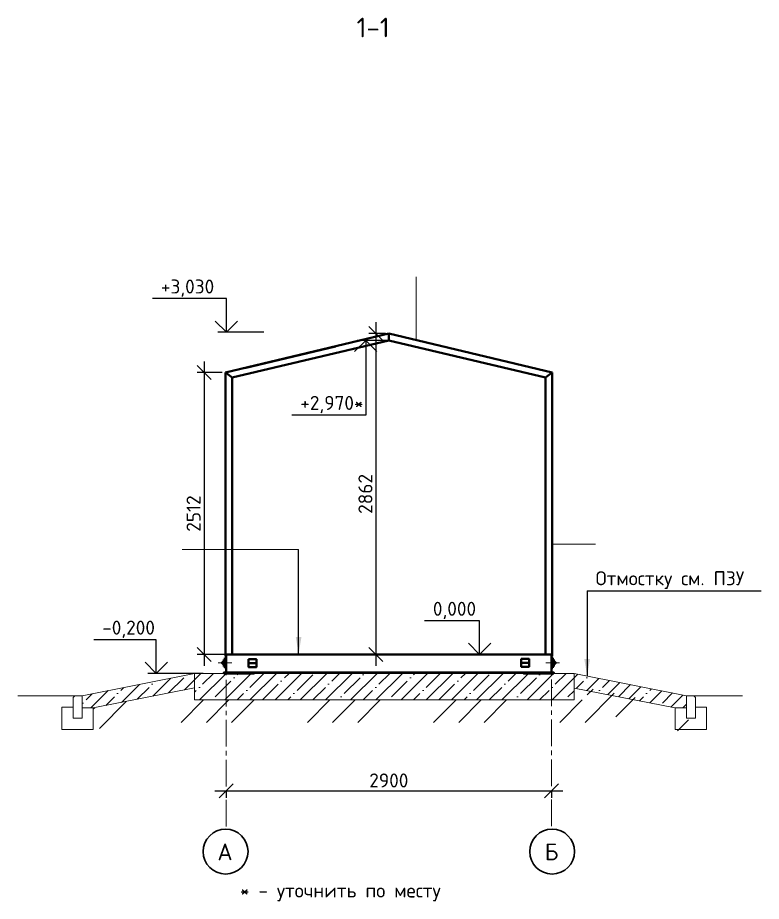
# Model space of a CAD drawing. Header units: millimetres. Extents: x 3795014 to 4300160, y 3869364 to 4016788.
# Drawn here: x 3873667 to 3886921, y 3984841 to 4000592 of the extents above; entities that cross this region are included whole.
import ezdxf
from ezdxf.enums import TextEntityAlignment as Align

# ---------------------------------------------------------------- set-up
doc = ezdxf.new("R2010")
doc.units = ezdxf.units.MM
for name, pattern in [('K5LT_AXLED', [19.5, 15, -1.5, 1.5, -1.5]), ('K5LT_BASIC', [0]), ('осевая2', [28.575, 19.05, -3.175, 3.175, -3.175])]:
    doc.linetypes.add(name, pattern=pattern)
doc.layers.get('Defpoints').update_dxf_attribs({"color": 3})
for name, color, linetype in [('1', 7, 'Continuous'), ('1Оси', 7, 'Continuous'), ('Системный слой', 7, 'Continuous')]:
    doc.layers.add(name, color=color, linetype=linetype)
for name, color, linetype, lineweight in [('выноска', 7, 'Continuous', 18), ('Дополнительная', 7, 'Continuous', 18), ('оси', 7, 'осевая2', 13), ('отметки', 7, 'Continuous', 18), ('размеры', 7, 'Continuous', 18), ('текст', 7, 'Continuous', 20), ('штриховка', 7, 'Continuous', 9)]:
    doc.layers.add(name, color=color, linetype=linetype, lineweight=lineweight)
doc.styles.add('ISOCPEUR', font='isocpeur.ttf')
doc.styles.add('ВНИПИТЕКСТ', font='isocpeui.ttf')
doc.styles.add('ГОСТ 2.304', font='isocpeur.ttf')
doc.dimstyles.new('СПДС', dxfattribs={"dimscale": 50, "dimtxt": 2.5, "dimasz": 2.5, "dimexe": 1.25, "dimexo": 0.625, "dimtad": 1, "dimdec": 0, "dimrnd": 0.001, "dimtxsty": 'ГОСТ 2.304', "dimblk": 'OBLIQUE', "dimcen": 2.5, "dimdle": 2, "dimadec": 0, "dimazin": 2, "dimtfac": 0.75, "dimtdec": 0, "dimtmove": 1, "dimatfit": 3, "dimfxl": 1, "dimtolj": 1, "dimarcsym": 1})
doc.dimstyles.new('СПДС$0', dxfattribs={"dimscale": 100, "dimtxt": 2.5, "dimasz": 2.5, "dimexe": 1.25, "dimexo": 0.004, "dimgap": 1, "dimtad": 1, "dimdec": 0, "dimtxsty": 'ВНИПИТЕКСТ', "dimblk": 'OBLIQUE', "dimcen": 0, "dimdle": 1.25, "dimclrd": 256, "dimclre": 256, "dimclrt": 256, "dimadec": 0, "dimazin": 2, "dimtfac": 1, "dimtdec": 0, "dimtmove": 1, "dimatfit": 3, "dimldrblk": 'NONE', "dimfxl": 1, "dimlwd": -1, "dimlwe": -1, "dimarcsym": 0})

# ---------------------------------------------------------------- blocks, each defined once
blk = doc.blocks.new('_Oblique')
at = {"color": 0, "linetype": 'ByBlock', "lineweight": -2}
blk.add_line((-0.5, -0.5), (0.5, 0.5), dxfattribs=at)
blk = doc.blocks.new('*D131')
at = {"layer": 'Defpoints', "color": 0, "lineweight": 20, "transparency": 16777216}
for p in [(3877382, 3986857), (3883182, 3986857), (3883182, 3986809)]:
    blk.add_point(p, dxfattribs=at)
at = {"layer": 'размеры', "color": 0, "lineweight": -2, "transparency": 16777216}
for p, q in [((3877182, 3986809), (3883382, 3986809)), ((3877382, 3986795), (3877382, 3986684)), ((3883182, 3986795), (3883182, 3986684))]:
    blk.add_line(p, q, dxfattribs=at)
at = {"layer": 'размеры', "color": 0, "lineweight": -2, "transparency": 16777216, "xscale": 250, "yscale": 250, "zscale": 250, "rotation": 180}
blk.add_blockref('_Oblique', (3877382, 3986809), dxfattribs=at)
at = {"layer": 'размеры', "color": 0, "lineweight": -2, "transparency": 16777216, "xscale": 250, "yscale": 250, "zscale": 250}
blk.add_blockref('_Oblique', (3883182, 3986809), dxfattribs=at)
at = {"layer": 'размеры', "color": 0, "transparency": 16777216, "insert": (3880282, 3986996), "char_height": 250, "attachment_point": 5, "style": 'ГОСТ 2.304'}
blk.add_mtext('\\A1;2900', dxfattribs=at)
blk = doc.blocks.new('U254')
at = {"layer": 'Системный слой'}
for points in [[(420.32, 415.26), (420.26, 415.16), (420.26, 415.04), (420.32, 414.95), (421.38, 413.88), (421.4, 413.83), (421.38, 413.78), (421.29, 413.69), (419.88, 415.1), (421.29, 416.52), (421.38, 416.43), (421.4, 416.38), (421.38, 416.33)], [(538.49, 415.26), (538.55, 415.16), (538.55, 415.04), (538.49, 414.95), (537.42, 413.88), (537.4, 413.83), (537.42, 413.78), (537.52, 413.69), (538.93, 415.1), (537.52, 416.52), (537.42, 416.43), (537.4, 416.38), (537.42, 416.33)]]:
    blk.add_hatch(color=256, dxfattribs=at).paths.add_polyline_path(points)
at = {"layer": 'Системный слой', "linetype": 'K5LT_BASIC', "lineweight": 40}
for p, q in [((421.2, 518.59), (479.4, 532.57)), ((479.4, 532.57), (537.6, 518.59)), ((479.4, 532.57), (479.4, 530.07)), ((479.4, 530.07), (423.6, 516.78)), ((479.4, 530.07), (535.2, 516.78)), ((421.2, 465.49), (421.2, 518.59)), ((423.6, 516.78), (421.2, 518.59)), ((423.58, 516.79), (423.58, 466.11)), ((535.2, 516.78), (537.6, 518.59)), ((535.22, 516.8), (535.22, 466.11)), ((537.6, 465.49), (537.6, 518.59)), ((423.58, 465.51), (423.58, 515.36)), ((535.22, 465.51), (535.22, 515.36)), ((421.2, 417.49), (421.2, 465.49)), ((423.58, 418.09), (423.58, 465.51)), ((423.58, 465.07), (423.58, 418.11)), ((535.22, 418.09), (535.22, 465.51)), ((535.22, 465.07), (535.22, 418.11)), ((537.6, 417.49), (537.6, 465.49)), ((421.29, 416.52), (419.88, 415.1)), ((420.32, 415.26), (421.38, 416.33)), ((420.6, 413.85), (420.6, 416.33)), ((420.6, 416.33), (421, 416.33)), ((421, 413.29), (421, 416.89)), ((421, 416.89), (421.4, 416.89)), ((421, 416.33), (421, 413.85)), ((421.2, 417.49), (421.4, 417.49)), ((421.38, 416.43), (421.29, 416.52)), ((421.4, 418.09), (421.4, 417.69)), ((423.6, 418.09), (421.4, 418.09)), ((421.4, 417.69), (421.4, 411.69)), ((421.4, 416.89), (421.4, 413.29)), ((423.6, 418.09), (424, 418.09)), ((424, 418.09), (532, 418.09)), ((532, 418.09), (534.8, 418.09)), ((535.2, 418.09), (534.8, 418.09)), ((535.2, 418.09), (537.4, 418.09)), ((537.4, 418.09), (537.4, 417.69)), ((537.4, 417.69), (537.4, 411.69)), ((537.4, 417.49), (537.6, 417.49)), ((537.8, 416.89), (537.4, 416.89)), ((537.4, 416.89), (537.4, 413.29)), ((537.42, 416.43), (537.52, 416.52)), ((538.49, 415.26), (537.42, 416.33)), ((537.52, 416.52), (538.93, 415.1)), ((537.8, 413.29), (537.8, 416.89)), ((538.2, 416.33), (537.8, 416.33)), ((537.8, 416.33), (537.8, 413.85)), ((538.2, 413.85), (538.2, 416.33)), ((419.88, 415.1), (421.29, 413.69)), ((421.38, 413.88), (420.32, 414.95)), ((421, 413.85), (420.6, 413.85)), ((421.4, 413.29), (421, 413.29)), ((421.29, 413.69), (421.38, 413.78)), ((429.4, 415.01), (432.2, 415.01)), ((526.62, 415.1), (529.42, 415.1)), ((537.4, 413.29), (537.8, 413.29)), ((537.42, 413.88), (538.49, 414.95)), ((537.52, 413.69), (537.42, 413.78)), ((538.93, 415.1), (537.52, 413.69)), ((537.8, 413.85), (538.2, 413.85)), ((421.4, 412.09), (421.4, 411.69)), ((429.4, 411.69), (534.6, 411.69))]:
    blk.add_line(p, q, dxfattribs=at)
at = {"layer": 'Системный слой', "linetype": 'K5LT_AXLED', "lineweight": 18}
for p, q in [((418.6, 415.09), (423.4, 415.09)), ((540.2, 415.09), (535.4, 415.09))]:
    blk.add_line(p, q, dxfattribs=at)
at = {"layer": 'Системный слой', "linetype": 'K5LT_BASIC', "lineweight": 40}
for points in [[(429.4, 416.41), (432.2, 416.41), (432.2, 413.61), (429.4, 413.61)], [(526.62, 416.5), (529.42, 416.5), (529.42, 413.7), (526.62, 413.7)], [(420.6, 411.37), (431.4, 411.37), (431.4, 411.69), (420.6, 411.69)], [(538.2, 411.37), (527.4, 411.37), (527.4, 411.69), (538.2, 411.69)]]:
    blk.add_lwpolyline(points, close=True, dxfattribs=at)
for centre, radius, start, end in [((421.33, 416.38), 0.072, 314.9956, 44.9956), ((537.48, 416.38), 0.072, 135.0044, 225.0044), ((420.47, 415.1), 0.22, 134.9956, 224.9956), ((421.33, 413.83), 0.072, 314.9956, 44.9956), ((537.48, 413.83), 0.072, 135.0044, 225.0044), ((538.34, 415.1), 0.22, 315.0044, 45.0044)]:
    blk.add_arc(centre, radius, start, end, dxfattribs=at)
blk = doc.blocks.new('*D129')
at = {"layer": 'Defpoints', "color": 0, "lineweight": -2, "transparency": 16777216}
for p, q in [((3876989, 3994466), (3876989, 3989041)), ((3877310, 3994266), (3876864, 3994266)), ((3877928, 3989241), (3876864, 3989241))]:
    blk.add_line(p, q, dxfattribs=at)
at = {"layer": 'Defpoints', "color": 0, "lineweight": 20, "transparency": 16777216}
for p in [(3877372, 3994266), (3876989, 3989241), (3877990, 3989241)]:
    blk.add_point(p, dxfattribs=at)
at = {"layer": 'Defpoints', "color": 0, "lineweight": -2, "transparency": 16777216, "xscale": 250, "yscale": 250, "zscale": 250}
for p, rotation in [((3876989, 3994266), 90), ((3876989, 3989241), 270)]:
    blk.add_blockref('_Oblique', p, dxfattribs=dict(at, rotation=rotation))
at = {"layer": 'Defpoints', "color": 0, "transparency": 16777216, "insert": (3876802, 3991753), "char_height": 250, "attachment_point": 5, "rotation": 90, "style": 'ГОСТ 2.304'}
blk.add_mtext('\\A1;2512', dxfattribs=at)
blk = doc.blocks.new('*D130')
at = {"layer": 'Defpoints', "color": 0, "lineweight": -2, "transparency": 16777216}
for p, q in [((3880053, 3995165), (3880053, 3989041)), ((3880220, 3994965), (3879928, 3994965)), ((3880220, 3989241), (3879928, 3989241))]:
    blk.add_line(p, q, dxfattribs=at)
at = {"layer": 'Defpoints', "color": 0, "lineweight": 20, "transparency": 16777216}
for p in [(3880282, 3994965), (3880053, 3989241), (3880282, 3989241)]:
    blk.add_point(p, dxfattribs=at)
at = {"layer": 'Defpoints', "color": 0, "lineweight": -2, "transparency": 16777216, "xscale": 250, "yscale": 250, "zscale": 250}
for p, rotation in [((3880053, 3994965), 90), ((3880053, 3989241), 270)]:
    blk.add_blockref('_Oblique', p, dxfattribs=dict(at, rotation=rotation))
at = {"layer": 'Defpoints', "color": 0, "transparency": 16777216, "insert": (3879865, 3992103), "char_height": 250, "attachment_point": 5, "rotation": 90, "style": 'ГОСТ 2.304'}
blk.add_mtext('\\A1;2862', dxfattribs=at)

msp = doc.modelspace()

# ---------------------------------------------------------------- hatches: boundary and pattern name
at = {"layer": '1', "lineweight": 20, "ltscale": 100}
h = msp.add_hatch(dxfattribs=at)
h.set_pattern_fill('ANSI35', color=256, scale=50, angle=180)
h.set_pattern_definition([(225, (3879376.04, 3988654.78), (224.506, -224.506), []), (225, (3879151.53, 3988654.78), (224.506, -224.506), [396.875, -79.375, 0, -79.375])])
h.paths.add_polyline_path([(3876818.6, 3988904.3), (3874815.4, 3988504.9), (3874815.4, 3988290), (3875015.4, 3988287.4), (3876818.6, 3988646.8)])
h.paths.add_polyline_path([(3883582.4, 3988904.5), (3876819.4, 3988904.5), (3876818.6, 3988646.8), (3876818.6, 3988431.6), (3883582.4, 3988431.7), (3883582.4, 3988642.8)])
h.paths.add_polyline_path([(3883582.4, 3988904.5), (3883582.4, 3988647), (3885386.4, 3988287.4), (3885586.4, 3988290.1), (3885586.4, 3988505)])
at = {"layer": 'штриховка', "ltscale": 0.083333}
h = msp.add_hatch(dxfattribs=at)
h.set_pattern_fill('GROUNDBORDER', color=256, scale=100, style=0, pattern_type=2)
h.set_pattern_definition([(45, (-2980548.9, 4321901.2), (-1124.9998, 1124.9998), []), (45, (-2980098.9, 4321901.2), (-1124.9998, 1124.9998), []), (45, (-2981898.9, 4321901.2), (-1124.9998, 1124.9998), [])])
h.paths.add_polyline_path([(3875015.4, 3988287.4), (3876818.6, 3988647), (3876818.6, 3988431.7), (3883819.4, 3988431.7), (3883819.4, 3988642.9), (3885623.4, 3988287.4), (3885623.4, 3987831.8), (3884219.4, 3988156.4), (3884219.4, 3988031.7), (3876418.6, 3988031.7), (3876418.6, 3988159.3), (3875015.4, 3987905)])

# ---------------------------------------------------------------- linework, layer by layer
at = {"layer": '1Оси', "linetype": 'Continuous', "lineweight": 30}
for centre in [(3877372.4, 3985727.8), (3883192.4, 3985727.8)]:
    msp.add_circle(centre, 400, dxfattribs=at)
at = {"layer": 'выноска', "linetype": 'Continuous', "lineweight": 25, "ltscale": 0.083333}
for p, q in [((3878675, 3989250.6), (3878669.6, 3991113.7)), ((3883817.1, 3990374.6), (3886920.8, 3990374.6)), ((3883817.1, 3990374.6), (3883817.1, 3988857.8))]:
    msp.add_line(p, q, dxfattribs=at)
at = {"layer": 'выноска'}
for points in [[(3880769.8, 3994847.6), (3880769.8, 3995973.8)], [(3883192.4, 3991204.8), (3883962.8, 3991204.8)], [(3878669.6, 3991113.7), (3876600, 3991113.7)]]:
    msp.add_lwpolyline(points, dxfattribs=at)
at = {"layer": 'выноска', "lineweight": 20}
msp.add_lwpolyline([(3877716.1, 3994332.2), (3879335.4, 3994721.2)], dxfattribs=at)
at = {"layer": 'выноска', "linetype": 'Continuous', "lineweight": 25, "ltscale": 0.083333}
for points in [[(3878675, 3989250.6), (3878623.9, 3989550.9), (3878724.4, 3989551.2)], [(3883817.1, 3988857.8), (3883765.9, 3989158.1), (3883866.5, 3989158.4)]]:
    msp.add_solid(points, dxfattribs=at)
at = {"layer": 'Дополнительная'}
for p, q in [((3874815.4, 3988505), (3876819.4, 3988904.6)), ((3883582.4, 3988904.6), (3876819.4, 3988904.6)), ((3885586.4, 3988505), (3883582.4, 3988904.6)), ((3885586.4, 3988505), (3883582.4, 3988904.6)), ((3875015.4, 3988287.4), (3876818.6, 3988647)), ((3874815.4, 3988505), (3873667.2, 3988505))]:
    msp.add_line(p, q, dxfattribs=at)
at = {"layer": 'Дополнительная', "linetype": 'Continuous', "ltscale": 0.083333}
msp.add_lwpolyline([(3876818.6, 3988904.6), (3883582.4, 3988904.6), (3883582.4, 3988431.7), (3876818.6, 3988431.7)], close=True, dxfattribs=at)
at = {"layer": 'Дополнительная'}
for points in [[(3873667.2, 3988505), (3874815.4, 3988505), (3874815.4, 3988290), (3875015.4, 3988287.4), (3876818.6, 3988647), (3876818.6, 3988431.7), (3883582.4, 3988431.7), (3883582.4, 3988642.9), (3885386.4, 3988287.4), (3885586.4, 3988290), (3885586.4, 3988505), (3886586.4, 3988505)], [(3874815.4, 3988505), (3874815.4, 3988105), (3874655.4, 3988105), (3874655.4, 3988475), (3874685.4, 3988505), (3874815.4, 3988505)], [(3885586.4, 3988505), (3885586.4, 3988105), (3885746.4, 3988105), (3885746.4, 3988475), (3885716.4, 3988505), (3885586.4, 3988505)]]:
    msp.add_lwpolyline(points, dxfattribs=at)
for points in [[(3874655.4, 3988105), (3874655.4, 3988305), (3874455.4, 3988305), (3874455.4, 3987905), (3875015.4, 3987905), (3875015.4, 3988290), (3874815.4, 3988290), (3874815.4, 3988105)], [(3885746.4, 3988105), (3885746.4, 3988305), (3885946.4, 3988305), (3885946.4, 3987905), (3885386.4, 3987905), (3885386.4, 3988290), (3885586.4, 3988290), (3885586.4, 3988105)]]:
    msp.add_lwpolyline(points, close=True, dxfattribs=at)
at = {"layer": 'оси', "ltscale": 25}
for p, q in [((3877382.4, 3990220.8), (3877382.4, 3986120.8)), ((3883182.4, 3990226.8), (3883182.4, 3986126.8))]:
    msp.add_line(p, q, dxfattribs=at)
at = {"layer": 'отметки', "linetype": 'Continuous', "lineweight": 25, "ltscale": 50}
for p, q in [((3877386.6, 3995584.6), (3876069.9, 3995584.6)), ((3877386.6, 3994984.6), (3877386.6, 3995584.6)), ((3878056, 3994984.6), (3877236.6, 3994984.6)), ((3880282.4, 3994839.8), (3879720.7, 3994839.8)), ((3879870.7, 3994839.8), (3879870.7, 3993509.5)), ((3879870.7, 3993509.5), (3878553.9, 3993509.5)), ((3881900.7, 3989840.6), (3880917.1, 3989840.6)), ((3881900.7, 3989240.6), (3881900.7, 3989840.6)), ((3876136.7, 3989504.6), (3875023.7, 3989504.6)), ((3876136.7, 3988904.6), (3876136.7, 3989504.6)), ((3876971.6, 3988904.6), (3875986.7, 3988904.6))]:
    msp.add_line(p, q, dxfattribs=at)
for points in [[(3877186.6, 3995184.6), (3877386.6, 3994984.6), (3877586.6, 3995184.6)], [(3879670.7, 3994639.8), (3879870.7, 3994839.8), (3880070.7, 3994639.8)], [(3881700.7, 3989440.6), (3881900.7, 3989240.6), (3882100.7, 3989440.6)], [(3875936.7, 3989104.6), (3876136.7, 3988904.6), (3876336.7, 3989104.6)]]:
    msp.add_lwpolyline(points, dxfattribs=at)

# ---------------------------------------------------------------- block references
at = {"layer": 'Системный слой', "xscale": 50, "yscale": 50, "zscale": 50}
msp.add_blockref('U254', (3856312.2, 3968336.2), dxfattribs=at)

# ---------------------------------------------------------------- texts
at = {"lineweight": 20, "ltscale": 100, "insert": (3877628.9, 3985159.4), "char_height": 250, "attachment_point": 1, "style": 'ISOCPEUR'}
msp.add_mtext_dynamic_manual_height_columns('* - уточнить по месту', width=6029.222, gutter_width=200, heights=[0], dxfattribs=at)
at = {"layer": 'текст', "style": 'ГОСТ 2.304'}
msp.add_text('1-1', height=350, dxfattribs=at).set_placement((3879707.9, 4000241.6))
at = {"layer": 'текст', "linetype": 'Continuous', "lineweight": 25, "ltscale": 50, "style": 'ГОСТ 2.304'}
for s, p in [('+3,030', (3876219.9, 3995674.6)), ('+2,970*', (3878703.9, 3993599.5)), ('0,000', (3881067.1, 3989930.6)), ('-0,200', (3875173.7, 3989594.6))]:
    msp.add_text(s, height=250, dxfattribs=at).set_placement(p)
at = {"layer": 'текст', "linetype": 'Continuous', "lineweight": 25, "ltscale": 0.083333, "style": 'ГОСТ 2.304'}
msp.add_text('Отмостку см. ПЗУ', height=250, dxfattribs=at).set_placement((3883967.1, 3990474.6))
at = {"layer": 'текст', "style": 'ГОСТ 2.304'}
for s, p in [('А', (3877362.6, 3985723)), ('Б', (3883182.6, 3985723))]:
    msp.add_text(s, height=300, dxfattribs=at).set_placement(p, align=Align.MIDDLE)

# ---------------------------------------------------------------- dimensions: what is measured, and where the dimension line sits
at = {"layer": 'Defpoints'}
for base, p1, p2, picture, middle in [((3880052.9, 3989240.6), (3880282.4, 3994964.6), (3880282.4, 3989240.6), '*D130', (3879865.4, 3992102.6)), ((3876989.4812, 3989240.6443), (3877372.3802, 3994265.6033), (3877990.2985, 3989240.6443), '*D129', (3876801.9812, 3991753.1238))]:
    dim = msp.add_linear_dim(base=base, p1=p1, p2=p2, angle=90, dimstyle='СПДС$0', override={"dimscale": 100, "dimexo": 0.625, "dimgap": 0.625, "dimlfac": 0.5, "dimrnd": 0.001, "dimtxsty": 'ГОСТ 2.304', "dimcen": 2.5, "dimdle": 2, "dimclrd": 0, "dimclre": 0, "dimclrt": 0, "dimtfac": 0.75, "dimtolj": 1, "dimlwd": -2, "dimlwe": -2, "dimarcsym": 1}, dxfattribs=at)
    dim.commit()
    dim.dimension.update_dxf_attribs({"geometry": picture, "text_midpoint": middle})
at = {"layer": 'размеры'}
dim = msp.add_linear_dim(base=(3883182.4, 3986809), p1=(3877382.4, 3986857.1), p2=(3883182.4, 3986857.1), dimstyle='СПДС', override={"dimscale": 100, "dimlfac": 0.5}, dxfattribs=at)
dim.commit()
dim.dimension.update_dxf_attribs({"geometry": '*D131', "text_midpoint": (3880282.4, 3986996.5)})

doc.saveas('drawing.dxf')
